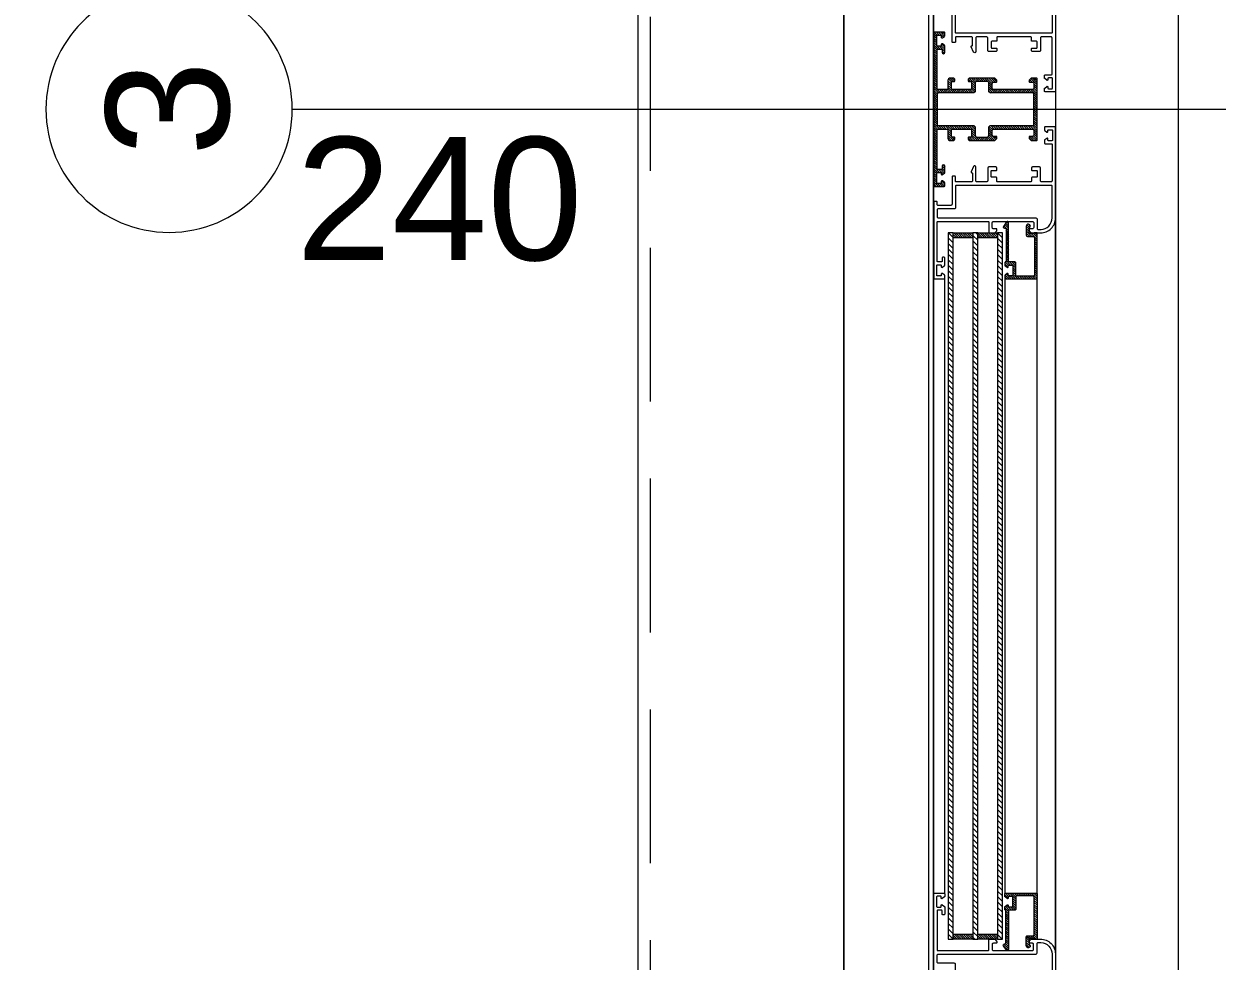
# Model space of a CAD drawing. Header units: centimetres. Extents: x 105417 to 110818, y -55119 to -48326.
# Drawn here: x 107377.8 to 107474.7, y -53051.6 to -52975.4 of the extents above; entities that cross this region are included whole.
import ezdxf

# ---------------------------------------------------------------- set-up
doc = ezdxf.new("R2010")
doc.units = ezdxf.units.CM
doc.header["$LTSCALE"] = 50
doc.header["$MEASUREMENT"] = 0
doc.linetypes.add('CACHE', pattern=[0.375, 0.25, -0.125])
doc.layers.get('0').update_dxf_attribs({"color": 8})
doc.layers.add('BORD', color=5, linetype='Continuous')
doc.layers.add('COTE 50ème', color=1, linetype='Continuous')
doc.layers.add('CONSOLE ISOL.', color=214, linetype='Continuous', lineweight=15)
doc.layers.add('WINDOWS', color=21, linetype='Continuous', lineweight=5)
doc.styles.add('GENERATED_STYLE_1', font='arial.ttf')
doc.styles.add('RS_TXT_50', font='arial.ttf', dxfattribs={"height": 12.5})
doc.dimstyles.new('RS_50CM_LINEAIRE', dxfattribs={"dimscale": 5, "dimtxt": 12.5, "dimasz": 1.5, "dimexe": 1, "dimexo": 2.5, "dimgap": 1, "dimtad": 1, "dimdec": 1, "dimrnd": 0.5, "dimdsep": 46, "dimtxsty": 'RS_TXT_50', "dimblk1": 'ARCHTICK', "dimblk2": 'ARCHTICK', "dimsah": 1, "dimcen": 2.5, "dimdle": 1, "dimclrt": 4, "dimadec": 0, "dimazin": 2, "dimtfac": 1, "dimtdec": 1, "dimtix": 1, "dimtmove": 2, "dimatfit": 3, "dimfxl": 1, "dimtolj": 1, "dimtzin": 0, "dimarcsym": 0})
pattern_1 = [(135, (60752.83462, -96744.83217), (-0.08838834765, -0.08838834765), [])]

# ---------------------------------------------------------------- blocks, each defined once
blk = doc.blocks.new('_ArchTick')
at = {"color": 0, "linetype": 'ByBlock', "const_width": 0.15}
blk.add_lwpolyline([(-0.5, -0.5), (0.5, 0.5)], dxfattribs=at)
blk = doc.blocks.new('*D1170')
at = {"layer": 'COTE 50ème', "color": 0, "lineweight": -2, "ltscale": 0.5, "transparency": 16777216}
for p, q in [((107317.131, -52897.251), (107317.131, -53067.362)), ((107442.778, -52902.251), (107312.131, -52902.251)), ((107448.351, -53062.362), (107312.131, -53062.362))]:
    blk.add_line(p, q, dxfattribs=at)
at = {"layer": 'Defpoints', "color": 0, "ltscale": 0.5, "transparency": 16777216}
for p in [(107455.278, -52902.251), (107317.131, -53062.362), (107460.851, -53062.362)]:
    blk.add_point(p, dxfattribs=at)
at = {"layer": 'COTE 50ème', "color": 0, "lineweight": -2, "ltscale": 0.5, "transparency": 16777216, "xscale": 7.5, "yscale": 7.5, "zscale": 7.5}
for p, rotation in [((107317.131, -52902.251), 90), ((107317.131, -53062.362), 270)]:
    blk.add_blockref('_ArchTick', p, dxfattribs=dict(at, rotation=rotation))
at = {"layer": 'COTE 50ème', "color": 4, "ltscale": 0.5, "transparency": 16777216, "insert": (107305.749, -52982.307), "char_height": 12.5, "attachment_point": 5, "rotation": 90, "style": 'RS_TXT_50'}
blk.add_mtext('\\A1;160', dxfattribs=at)
blk = doc.blocks.new('*D1179')
at = {"layer": 'COTE 50ème', "color": 0, "lineweight": -2, "ltscale": 0.5, "transparency": 16777216}
for p, q in [((107286.767, -53767.362), (107286.767, -52052.362)), ((107431.856, -52057.362), (107281.767, -52057.362)), ((107431.854, -53762.362), (107281.767, -53762.362))]:
    blk.add_line(p, q, dxfattribs=at)
at = {"layer": 'Defpoints', "color": 0, "ltscale": 0.5, "transparency": 16777216}
for p in [(107286.767, -52057.362), (107444.356, -52057.362), (107444.354, -53762.362)]:
    blk.add_point(p, dxfattribs=at)
at = {"layer": 'COTE 50ème', "color": 0, "lineweight": -2, "ltscale": 0.5, "transparency": 16777216, "xscale": 7.5, "yscale": 7.5, "zscale": 7.5}
for p, rotation in [((107286.767, -52057.362), 90), ((107286.767, -53762.362), 270)]:
    blk.add_blockref('_ArchTick', p, dxfattribs=dict(at, rotation=rotation))
at = {"layer": 'COTE 50ème', "color": 4, "ltscale": 0.5, "transparency": 16777216, "insert": (107275.385, -52909.862), "char_height": 12.5, "attachment_point": 5, "rotation": 90, "style": 'RS_TXT_50'}
blk.add_mtext('\\A1;1705', dxfattribs=at)
blk = doc.blocks.new('*D1180')
at = {"layer": 'COTE 50ème', "color": 0, "lineweight": -2, "ltscale": 0.5, "transparency": 16777216}
for p, q in [((107253.076, -52052.362), (107253.076, -54127.362)), ((107431.854, -52057.362), (107248.076, -52057.362)), ((108207.94, -54122.362), (107248.076, -54122.362))]:
    blk.add_line(p, q, dxfattribs=at)
at = {"layer": 'Defpoints', "color": 0, "ltscale": 0.5, "transparency": 16777216}
for p in [(107444.354, -52057.362), (107253.076, -54122.362), (108220.44, -54122.362)]:
    blk.add_point(p, dxfattribs=at)
at = {"layer": 'COTE 50ème', "color": 0, "lineweight": -2, "ltscale": 0.5, "transparency": 16777216, "xscale": 7.5, "yscale": 7.5, "zscale": 7.5}
for p, rotation in [((107253.076, -52057.362), 90), ((107253.076, -54122.362), 270)]:
    blk.add_blockref('_ArchTick', p, dxfattribs=dict(at, rotation=rotation))
at = {"layer": 'COTE 50ème', "color": 4, "ltscale": 0.5, "transparency": 16777216, "insert": (107241.694, -53089.862), "char_height": 12.5, "attachment_point": 5, "rotation": 90, "style": 'RS_TXT_50'}
blk.add_mtext('\\A1;2065', dxfattribs=at)

msp = doc.modelspace()

# ---------------------------------------------------------------- hatches: boundary and pattern name
at = {"layer": 'WINDOWS'}
h = msp.add_hatch(dxfattribs=at)
h.set_pattern_fill('ANSI31', color=256, angle=450)
h.set_pattern_definition(pattern_1)
h.paths.add_polyline_path([(107451.93, -52977.528, -0.414214), (107451.986, -52977.472), (107452.284, -52977.472, -0.414214), (107452.34, -52977.528), (107452.34, -52977.742, 1), (107452.546, -52977.742), (107452.546, -52977.21, 0.250765), (107452.521, -52977.164), (107452.353, -52977.052, 0.599022), (107452.266, -52977.098), (107452.266, -52977.173, -0.414214), (107452.21, -52977.229), (107451.948, -52977.229, -0.414214), (107451.892, -52977.173), (107451.892, -52976.389, -0.414214), (107451.948, -52976.333), (107452.21, -52976.333, -0.414214), (107452.266, -52976.389), (107452.266, -52976.501, 0.599022), (107452.353, -52976.547), (107452.521, -52976.435, 0.250765), (107452.546, -52976.389), (107452.546, -52976.146, 0.414214), (107452.49, -52976.09), (107451.706, -52976.09, 0.414214), (107451.65, -52976.146), (107451.65, -52982.362), (107451.65, -52988.578, 0.414214), (107451.706, -52988.634), (107452.49, -52988.634, 0.414214), (107452.546, -52988.578), (107452.546, -52988.336, 0.250765), (107452.521, -52988.289), (107452.353, -52988.177, 0.599022), (107452.266, -52988.224), (107452.266, -52988.336, -0.414214), (107452.21, -52988.392), (107451.948, -52988.392, -0.414214), (107451.892, -52988.336), (107451.892, -52987.552, -0.414214), (107451.948, -52987.496), (107452.21, -52987.496, -0.414214), (107452.266, -52987.552), (107452.266, -52987.626, 0.599022), (107452.353, -52987.673), (107452.521, -52987.561, 0.250765), (107452.546, -52987.514), (107452.546, -52986.982, 1), (107452.34, -52986.982), (107452.34, -52987.197, -0.414214), (107452.284, -52987.253), (107451.986, -52987.253, -0.414214), (107451.93, -52987.197), (107451.93, -52984.024, -0.414214), (107451.986, -52983.968), (107452.714, -52983.968, -0.414214), (107452.807, -52984.061), (107452.807, -52984.714, 0.414214), (107452.994, -52984.901), (107453.251, -52984.901, 0.198912), (107453.29, -52984.884), (107453.351, -52984.824, 0.198912), (107453.367, -52984.784), (107453.367, -52984.677, 0.414214), (107453.311, -52984.621), (107453.143, -52984.621, -0.414214), (107453.087, -52984.565), (107453.087, -52984.061, -0.414214), (107453.18, -52983.968), (107454.636, -52983.968, -0.414214), (107454.73, -52984.061), (107454.73, -52984.565, -0.414214), (107454.674, -52984.621), (107454.506, -52984.621, 0.414214), (107454.45, -52984.677), (107454.45, -52984.784, 0.198912), (107454.466, -52984.824), (107454.527, -52984.884, 0.198912), (107454.566, -52984.901), (107456.573, -52984.901, 0.198912), (107456.613, -52984.884), (107456.767, -52984.731, 0.198912), (107456.783, -52984.691), (107456.783, -52984.621, 0.414214), (107456.727, -52984.565), (107456.54, -52984.565, -0.340481), (107456.41, -52984.472), (107456.41, -52984.061, -0.414214), (107456.503, -52983.968), (107459.676, -52983.968, -0.414214), (107459.77, -52984.061), (107459.77, -52984.472, -0.414214), (107459.676, -52984.565), (107459.452, -52984.565, 0.414214), (107459.396, -52984.621), (107459.396, -52984.691, 0.198912), (107459.413, -52984.731), (107459.567, -52984.884, 0.198912), (107459.606, -52984.901), (107459.994, -52984.901, 0.414214), (107460.05, -52984.845), (107460.05, -52982.362), (107460.05, -52979.88, 0.414214), (107459.994, -52979.824), (107459.606, -52979.824, 0.198912), (107459.567, -52979.84), (107459.413, -52979.994, 0.198912), (107459.396, -52980.033), (107459.396, -52980.104, 0.414214), (107459.452, -52980.16), (107459.676, -52980.16, -0.414214), (107459.77, -52980.253), (107459.77, -52980.664, -0.414214), (107459.676, -52980.757), (107456.503, -52980.757, -0.414214), (107456.41, -52980.664), (107456.41, -52980.253, -0.340481), (107456.54, -52980.16), (107456.727, -52980.16, 0.414214), (107456.783, -52980.104), (107456.783, -52980.033, 0.198912), (107456.767, -52979.994), (107456.613, -52979.84, 0.198912), (107456.573, -52979.824), (107454.566, -52979.824, 0.198912), (107454.527, -52979.84), (107454.466, -52979.9, 0.198912), (107454.45, -52979.94), (107454.45, -52980.048, 0.414214), (107454.506, -52980.104), (107454.674, -52980.104, -0.414214), (107454.73, -52980.16), (107454.73, -52980.664, -0.414214), (107454.636, -52980.757), (107453.18, -52980.757, -0.414214), (107453.087, -52980.664), (107453.087, -52980.16, -0.414214), (107453.143, -52980.104), (107453.311, -52980.104, 0.414214), (107453.367, -52980.048), (107453.367, -52979.94, 0.198912), (107453.351, -52979.9), (107453.29, -52979.84, 0.198912), (107453.251, -52979.824), (107452.994, -52979.824, 0.414214), (107452.807, -52980.01), (107452.807, -52980.664, -0.414214), (107452.714, -52980.757), (107451.986, -52980.757, -0.414214), (107451.93, -52980.701)])
h.paths.add_polyline_path([(107451.986, -52981.037), (107454.916, -52981.037), (107455.01, -52980.944), (107455.01, -52980.197), (107455.103, -52980.104), (107456.036, -52980.104), (107456.13, -52980.197), (107456.13, -52980.944), (107456.223, -52981.037), (107459.714, -52981.037), (107459.77, -52981.093), (107459.77, -52982.362), (107459.77, -52983.632), (107459.714, -52983.688), (107456.223, -52983.688), (107456.13, -52983.781), (107456.13, -52984.528), (107456.036, -52984.621), (107455.103, -52984.621), (107455.01, -52984.528), (107455.01, -52983.781), (107454.916, -52983.688), (107451.986, -52983.688), (107451.93, -52983.632), (107451.93, -52982.362), (107451.93, -52981.093)], flags=16)
at = {"layer": 'WINDOWS', "transparency": 33554559}
h = msp.add_hatch(dxfattribs=at)
h.set_pattern_fill('ANSI31', color=256, angle=450)
h.set_pattern_definition(pattern_1)
h.paths.add_polyline_path([(107460.05, -52992.466), (107460.05, -52992.41), (107459.807, -52992.41), (107459.807, -52992.466), (107459.452, -52992.466, -0.414214), (107459.396, -52992.41), (107459.396, -52992.036, -0.247394), (107459.421, -52991.99, 1.657435), (107459.172, -52991.859), (107459.172, -52992.597, 0.414214), (107459.266, -52992.69), (107459.732, -52992.69, -0.414214), (107459.826, -52992.783), (107459.826, -52995.826, -0.414214), (107459.732, -52995.919), (107458.383, -52995.919, -0.414214), (107458.327, -52995.863), (107458.327, -52994.855, 0.414214), (107458.234, -52994.762), (107457.786, -52994.762, -0.414214), (107457.73, -52994.706), (107457.73, -52991.57, 0.737396), (107457.559, -52991.517), (107457.317, -52991.872, 0.603122), (107457.394, -52992.018), (107457.468, -52992.018, -0.414214), (107457.524, -52992.074), (107457.524, -52994.762), (107457.487, -52994.762, 0.414214), (107457.431, -52994.818), (107457.431, -52995.023, 0.250765), (107457.456, -52995.07), (107457.624, -52995.2, 0.599022), (107457.711, -52995.154), (107457.711, -52995.079, -0.414214), (107457.767, -52995.023), (107458.028, -52995.023, -0.414214), (107458.084, -52995.079), (107458.084, -52995.826, -0.414214), (107458.028, -52995.882), (107457.767, -52995.882, -0.414214), (107457.711, -52995.826), (107457.711, -52995.751, 0.599022), (107457.624, -52995.705), (107457.456, -52995.835, 0.250765), (107457.431, -52995.882), (107457.431, -52996.087, 0.414214), (107457.487, -52996.143), (107459.994, -52996.143, 0.414214), (107460.05, -52996.087)])
at = {"layer": 'WINDOWS'}
h = msp.add_hatch(dxfattribs=at)
h.set_pattern_fill('ANSI31', color=140, scale=2.5, angle=450)
h.set_pattern_definition([(135, (60752.63032, -96744.83217), (-0.2209708691, -0.2209708691), [])])
h.paths.add_polyline_path([(107452.831, -52992.4), (107452.831, -53049.786), (107453.231, -53049.786), (107453.231, -52992.4)])
h.paths.add_polyline_path([(107454.831, -52992.4), (107454.831, -53049.786), (107455.231, -53049.786), (107455.231, -52992.4)])
h.paths.add_polyline_path([(107456.831, -52992.4), (107456.831, -53049.781), (107457.231, -53049.781), (107457.231, -52992.4)])
at = {"layer": 'WINDOWS', "transparency": 33554559}
h = msp.add_hatch(dxfattribs=at)
h.set_pattern_fill('ANSI31', color=140, angle=450)
h.set_pattern_definition([(135, (60752.63462, -96761.83217), (-0.08838834765, -0.08838834765), [])])
h.paths.add_polyline_path([(107454.831, -53049.786), (107453.231, -53049.786), (107453.231, -53049.386), (107454.831, -53049.386)])
h.paths.add_polyline_path([(107456.831, -53049.786), (107455.231, -53049.786), (107455.231, -53049.386), (107456.831, -53049.386)])
h.paths.add_polyline_path([(107454.831, -52992.8), (107453.231, -52992.8), (107453.231, -52992.4), (107454.831, -52992.4)])
h.paths.add_polyline_path([(107456.831, -52992.8), (107455.231, -52992.8), (107455.231, -52992.4), (107456.831, -52992.4)])
h = msp.add_hatch(dxfattribs=at)
h.set_pattern_fill('ANSI31', color=256, angle=450)
h.set_pattern_definition([(135, (60752.83032, -96744.83229), (-0.08838834765, -0.08838834765), [])])
h.paths.add_polyline_path([(107459.821, -53049.408, -0.414214), (107459.728, -53049.501), (107459.261, -53049.501, 0.414214), (107459.168, -53049.594), (107459.168, -53050.332, 1.835735), (107459.392, -53050.187), (107459.392, -53049.725), (107459.803, -53049.725), (107460.045, -53049.781), (107460.045, -53046.104, 0.414214), (107459.989, -53046.048), (107457.483, -53046.048, 0.414214), (107457.427, -53046.104), (107457.427, -53046.309, 0.250765), (107457.452, -53046.356), (107457.62, -53046.486, 0.599022), (107457.707, -53046.44), (107457.707, -53046.309), (107458.08, -53046.309), (107458.08, -53047.168), (107457.707, -53047.168), (107457.707, -53047.037, 0.649779), (107457.613, -53046.996), (107457.445, -53047.126, 0.212283), (107457.427, -53047.168), (107457.427, -53047.373, 0.414214), (107457.483, -53047.429), (107457.52, -53047.429), (107457.52, -53050.173), (107457.389, -53050.173, 0.603122), (107457.312, -53050.319), (107457.555, -53050.674, 0.737396), (107457.725, -53050.621), (107457.725, -53047.429), (107458.229, -53047.429, 0.414214), (107458.323, -53047.336), (107458.323, -53046.272), (107459.728, -53046.272, -0.414214), (107459.821, -53046.365)])

# ---------------------------------------------------------------- linework, layer by layer
at = {"layer": 'BORD', "lineweight": 5, "ltscale": 0.5}
msp.add_lwpolyline([(109644.354, -52057.362), (107444.354, -52057.362), (107444.354, -52122.362), (107344.354, -52122.362), (107344.354, -52462.362), (107444.354, -52462.362), (107444.354, -53762.362), (107574.354, -53762.362), (107574.355, -53962.362), (108214.355, -53962.362), (108214.355, -54122.362), (108874.354, -54122.362), (108874.354, -53962.363), (109514.243, -53962.362), (109514.243, -53762.362), (109644.355, -53762.362), (109644.354, -52462.362), (109744.354, -52462.362), (109744.354, -52122.362), (109644.354, -52122.362)], close=True, dxfattribs=at)
at = {"layer": 'CONSOLE ISOL.', "lineweight": 5, "ltscale": 0.5}
msp.add_lwpolyline([(108544.354, -53272.362), (108544.354, -54122.362), (108214.355, -54122.362), (108214.355, -53962.362), (107574.355, -53962.362), (107574.354, -53762.362), (107444.354, -53762.362), (107444.354, -52462.362), (107344.354, -52462.362), (107344.355, -52122.362), (107444.354, -52122.362), (107444.356, -52057.362), (108396.855, -52057.362), (108396.855, -52552.362), (108314.354, -52552.362), (108314.354, -52797.362), (108279.354, -52797.362), (108279.354, -53272.362)], close=True, dxfattribs=at)
at = {"layer": 'WINDOWS', "color": 165, "linetype": 'CACHE'}
msp.add_line((107428.646, -53062.362), (107428.646, -52902.251), dxfattribs=at)
at = {"layer": 'WINDOWS', "color": 165}
msp.add_line((107399.55, -52982.362), (107495.55, -52982.362), dxfattribs=at)
at = {"layer": 'WINDOWS'}
for p, q in [((107461.534, -53050.884), (107461.542, -52991.231)), ((107451.65, -53046.082), (107451.65, -52996.082)), ((107452.542, -53046.104), (107452.546, -52996.082)), ((107457.431, -52996.087), (107457.427, -53046.104)), ((107460.045, -53046.104), (107460.05, -52996.087))]:
    msp.add_line(p, q, dxfattribs=at)
at = {"layer": 'WINDOWS', "color": 165}
for points in [[(107451.646, -52902.251), (107451.646, -53062.362), (107427.646, -53062.362), (107427.646, -52902.251)], [(107451.246, -53061.962), (107451.246, -52902.651), (107451.646, -52902.251), (107451.646, -53062.362)], [(107461.543, -52902.251), (107461.543, -53062.362), (107471.543, -53062.362), (107471.543, -52902.251)]]:
    msp.add_lwpolyline(points, close=True, dxfattribs=at)
at = {"layer": 'WINDOWS'}
for points in [[(107451.646, -53062.362), (107451.646, -52902.251), (107461.543, -52902.251), (107461.543, -53062.362)], [(107459.77, -52982.362), (107459.77, -52981.093), (107459.714, -52981.037), (107456.223, -52981.037), (107456.13, -52980.944), (107456.13, -52980.197), (107456.036, -52980.104), (107455.103, -52980.104), (107455.01, -52980.197), (107455.01, -52980.944), (107454.916, -52981.037), (107451.986, -52981.037), (107451.93, -52981.093), (107451.93, -52982.362), (107451.93, -52983.632), (107451.986, -52983.688), (107454.916, -52983.688), (107455.01, -52983.781), (107455.01, -52984.528), (107455.103, -52984.621), (107456.036, -52984.621), (107456.13, -52984.528), (107456.13, -52983.781), (107456.223, -52983.688), (107459.714, -52983.688), (107459.77, -52983.632)]]:
    msp.add_lwpolyline(points, close=True, dxfattribs=at)
at = {"layer": 'WINDOWS', "color": 165}
msp.add_lwpolyline([(107389.55, -52972.362, 1), (107389.55, -52992.362, 1)], format="xyb", close=True, dxfattribs=at)
at = {"layer": 'WINDOWS'}
for points in [[(107460.05, -52972.693, -0.414214), (107460.143, -52972.6), (107460.367, -52972.6), (107460.367, -52972.6, -0.414214), (107461.263, -52973.533), (107461.263, -52976.128, -0.414214), (107461.207, -52976.184), (107453.479, -52976.184, -0.414214), (107453.423, -52976.128), (107453.423, -52974.373, 0.414214), (107453.33, -52974.28), (107452.023, -52974.28, -0.414214), (107451.93, -52974.186), (107451.93, -52973.626, -0.414214), (107452.023, -52973.533), (107459.956, -52973.533, 0.414214), (107460.05, -52973.44)], [(107460.05, -52982.362), (107460.05, -52979.88, 0.414214), (107459.994, -52979.824), (107459.606, -52979.824, 0.198912), (107459.567, -52979.84), (107459.413, -52979.994, 0.198912), (107459.396, -52980.033), (107459.396, -52980.104, 0.414214), (107459.452, -52980.16), (107459.676, -52980.16, -0.414214), (107459.77, -52980.253), (107459.77, -52980.664, -0.414214), (107459.676, -52980.757), (107456.503, -52980.757, -0.414214), (107456.41, -52980.664), (107456.41, -52980.253, -0.340481), (107456.54, -52980.16), (107456.727, -52980.16, 0.414214), (107456.783, -52980.104), (107456.783, -52980.033, 0.198912), (107456.767, -52979.994), (107456.613, -52979.84, 0.198912), (107456.573, -52979.824), (107454.566, -52979.824, 0.198912), (107454.527, -52979.84), (107454.466, -52979.9, 0.198912), (107454.45, -52979.94), (107454.45, -52980.048, 0.414214), (107454.506, -52980.104), (107454.674, -52980.104, -0.414214), (107454.73, -52980.16), (107454.73, -52980.664, -0.414214), (107454.636, -52980.757), (107453.18, -52980.757, -0.414214), (107453.087, -52980.664), (107453.087, -52980.16, -0.414214), (107453.143, -52980.104), (107453.311, -52980.104, 0.414214), (107453.367, -52980.048), (107453.367, -52979.94, 0.198912), (107453.351, -52979.9), (107453.29, -52979.84, 0.198912), (107453.251, -52979.824), (107452.994, -52979.824, 0.414214), (107452.807, -52980.01), (107452.807, -52980.664, -0.414214), (107452.714, -52980.757), (107451.986, -52980.757, -0.414214), (107451.93, -52980.701), (107451.93, -52977.528, -0.414214), (107451.986, -52977.472), (107452.284, -52977.472, -0.414214), (107452.34, -52977.528), (107452.34, -52977.742, 1), (107452.546, -52977.742), (107452.546, -52977.21, 0.250765), (107452.521, -52977.164), (107452.353, -52977.052, 0.599022), (107452.266, -52977.098), (107452.266, -52977.173, -0.414214), (107452.21, -52977.229), (107451.948, -52977.229, -0.414214), (107451.892, -52977.173), (107451.892, -52976.389, -0.414214), (107451.948, -52976.333), (107452.21, -52976.333, -0.414214), (107452.266, -52976.389), (107452.266, -52976.501, 0.599022), (107452.353, -52976.547), (107452.521, -52976.435, 0.250765), (107452.546, -52976.389), (107452.546, -52976.146, 0.414214), (107452.49, -52976.09), (107451.706, -52976.09, 0.414214), (107451.65, -52976.146), (107451.65, -52982.362), (107451.65, -52988.578, 0.414214), (107451.706, -52988.634), (107452.49, -52988.634, 0.414214), (107452.546, -52988.578), (107452.546, -52988.336, 0.250765), (107452.521, -52988.289), (107452.353, -52988.177, 0.599022), (107452.266, -52988.224), (107452.266, -52988.336, -0.414214), (107452.21, -52988.392), (107451.948, -52988.392, -0.414214), (107451.892, -52988.336), (107451.892, -52987.552, -0.414214), (107451.948, -52987.496), (107452.21, -52987.496, -0.414214), (107452.266, -52987.552), (107452.266, -52987.626, 0.599022), (107452.353, -52987.673), (107452.521, -52987.561, 0.250765), (107452.546, -52987.514), (107452.546, -52986.982, 1), (107452.34, -52986.982), (107452.34, -52987.197, -0.414214), (107452.284, -52987.253), (107451.986, -52987.253, -0.414214), (107451.93, -52987.197), (107451.93, -52984.024, -0.414214), (107451.986, -52983.968), (107452.714, -52983.968, -0.414214), (107452.807, -52984.061), (107452.807, -52984.714, 0.414214), (107452.994, -52984.901), (107453.251, -52984.901, 0.198912), (107453.29, -52984.884), (107453.351, -52984.824, 0.198912), (107453.367, -52984.784), (107453.367, -52984.677, 0.414214), (107453.311, -52984.621), (107453.143, -52984.621, -0.414214), (107453.087, -52984.565), (107453.087, -52984.061, -0.414214), (107453.18, -52983.968), (107454.636, -52983.968, -0.414214), (107454.73, -52984.061), (107454.73, -52984.565, -0.414214), (107454.674, -52984.621), (107454.506, -52984.621, 0.414214), (107454.45, -52984.677), (107454.45, -52984.784, 0.198912), (107454.466, -52984.824), (107454.527, -52984.884, 0.198912), (107454.566, -52984.901), (107456.573, -52984.901, 0.198912), (107456.613, -52984.884), (107456.767, -52984.731, 0.198912), (107456.783, -52984.691), (107456.783, -52984.621, 0.414214), (107456.727, -52984.565), (107456.54, -52984.565, -0.340481), (107456.41, -52984.472), (107456.41, -52984.061, -0.414214), (107456.503, -52983.968), (107459.676, -52983.968, -0.414214), (107459.77, -52984.061), (107459.77, -52984.472, -0.414214), (107459.676, -52984.565), (107459.452, -52984.565, 0.414214), (107459.396, -52984.621), (107459.396, -52984.691, 0.198912), (107459.413, -52984.731), (107459.567, -52984.884, 0.198912), (107459.606, -52984.901), (107459.994, -52984.901, 0.414214), (107460.05, -52984.845)], [(107461.543, -52983.837, 0.414214), (107461.487, -52983.781), (107460.703, -52983.781, 0.414214), (107460.647, -52983.837), (107460.647, -52984.042, 0.250765), (107460.672, -52984.089), (107460.84, -52984.219, 0.599022), (107460.927, -52984.173), (107460.927, -52984.08, -0.414214), (107460.983, -52984.024), (107461.244, -52984.024, -0.414214), (107461.3, -52984.08), (107461.3, -52984.864, -0.414214), (107461.244, -52984.92), (107460.983, -52984.92, -0.414214), (107460.927, -52984.864), (107460.927, -52984.77, 0.599022), (107460.84, -52984.724), (107460.672, -52984.854, 0.250765), (107460.647, -52984.901), (107460.647, -52985.106, 0.414214), (107460.703, -52985.162), (107461.207, -52985.162, -0.414214), (107461.263, -52985.218), (107461.263, -52988.168, -0.414214), (107461.17, -52988.261), (107460.423, -52988.261, -0.414214), (107460.33, -52988.168), (107460.33, -52987.141, 0.414214), (107460.236, -52987.048), (107459.676, -52987.048, 0.414214), (107459.583, -52987.141), (107459.583, -52987.272, 0.414214), (107459.639, -52987.328), (107459.994, -52987.328, -0.414214), (107460.05, -52987.384), (107460.05, -52987.832, -0.414214), (107459.994, -52987.888), (107459.639, -52987.888, 0.414214), (107459.583, -52987.944), (107459.583, -52988.205, -0.414214), (107459.527, -52988.261), (107456.839, -52988.261, -0.414214), (107456.783, -52988.205), (107456.783, -52987.944, 0.414214), (107456.727, -52987.888), (107456.372, -52987.888, -0.414214), (107456.316, -52987.832), (107456.316, -52987.384, -0.414214), (107456.372, -52987.328), (107456.727, -52987.328, 0.414214), (107456.783, -52987.272), (107456.783, -52987.141, 0.414214), (107456.69, -52987.048), (107456.13, -52987.048, 0.414214), (107456.036, -52987.141), (107456.036, -52988.168, -0.414214), (107455.943, -52988.261), (107455.159, -52988.261, -0.414214), (107455.066, -52988.168), (107455.066, -52987.048, 0.809546), (107454.887, -52987.01), (107454.697, -52987.435, 0.543142), (107454.748, -52987.514, -0.414214), (107454.804, -52987.57), (107454.804, -52988.168, -0.414214), (107454.711, -52988.261), (107453.479, -52988.261, -0.414214), (107453.423, -52988.205), (107453.423, -52987.85, 0.414214), (107453.367, -52987.794), (107453.199, -52987.794, 0.414214), (107453.143, -52987.85), (107453.143, -52990.072, -0.414214), (107453.05, -52990.165), (107451.986, -52990.165, -0.414214), (107451.93, -52990.109), (107451.93, -52989.904, 0.414214), (107451.874, -52989.848), (107451.706, -52989.848, 0.414214), (107451.65, -52989.904), (107451.65, -52996.082, 0.414214), (107451.706, -52996.138), (107452.49, -52996.138, 0.414214), (107452.546, -52996.082), (107452.546, -52995.877, 0.250765), (107452.521, -52995.83), (107452.353, -52995.7, 0.599022), (107452.266, -52995.746), (107452.266, -52995.84, -0.414214), (107452.21, -52995.896), (107451.948, -52995.896, -0.414214), (107451.892, -52995.84), (107451.892, -52995.056, -0.414214), (107451.948, -52995), (107452.21, -52995, -0.414214), (107452.266, -52995.056), (107452.266, -52995.149, 0.599022), (107452.353, -52995.195), (107452.521, -52995.065, 0.250765), (107452.546, -52995.018), (107452.546, -52994.44, 0.414214), (107452.49, -52994.384), (107452.396, -52994.384, 0.414214), (107452.34, -52994.44), (107452.34, -52994.701, -0.414214), (107452.284, -52994.757), (107451.986, -52994.757, -0.414214), (107451.93, -52994.701), (107451.93, -52991.528, -0.414214), (107451.986, -52991.472), (107456.074, -52991.472, -0.414214), (107456.13, -52991.528), (107456.13, -52992.349, 0.414214), (107456.186, -52992.405), (107456.573, -52992.405, 0.198912), (107456.613, -52992.388), (107456.767, -52992.235, 0.198912), (107456.783, -52992.195), (107456.783, -52992.125, 0.414214), (107456.727, -52992.069), (107456.503, -52992.069, -0.414214), (107456.41, -52991.976), (107456.41, -52991.565, -0.414214), (107456.503, -52991.472), (107459.676, -52991.472, -0.414214), (107459.77, -52991.565), (107459.77, -52991.976, -0.414214), (107459.676, -52992.069), (107459.452, -52992.069, 0.414214), (107459.396, -52992.125), (107459.396, -52992.195, 0.198912), (107459.413, -52992.235), (107459.567, -52992.388, 0.198912), (107459.606, -52992.405), (107460.33, -52992.405, 0.414214), (107461.543, -52991.192)], [(107460.05, -52992.032, 0.414214), (107460.143, -52992.125), (107460.367, -52992.125), (107460.367, -52992.125, 0.414214), (107461.263, -52991.192), (107461.263, -52988.597, 0.414214), (107461.207, -52988.541), (107453.479, -52988.541, 0.414214), (107453.423, -52988.597), (107453.423, -52990.352, -0.414214), (107453.33, -52990.445), (107452.023, -52990.445, 0.414214), (107451.93, -52990.538), (107451.93, -52991.098, 0.414214), (107452.023, -52991.192), (107459.956, -52991.192, -0.414214), (107460.05, -52991.285)], [(107459.807, -52992.466), (107459.452, -52992.466, -0.414214), (107459.396, -52992.41), (107459.396, -52992.036, -0.247394), (107459.421, -52991.99, 1.657435), (107459.172, -52991.859), (107459.172, -52992.597, 0.414214), (107459.266, -52992.69), (107459.732, -52992.69, -0.414214), (107459.826, -52992.783), (107459.826, -52995.826, -0.414214), (107459.732, -52995.919), (107458.383, -52995.919, -0.414214), (107458.327, -52995.863), (107458.327, -52994.855, 0.414214), (107458.234, -52994.762), (107457.786, -52994.762, -0.414214), (107457.73, -52994.706), (107457.73, -52991.57, 0.737396), (107457.559, -52991.517), (107457.317, -52991.872, 0.603122), (107457.394, -52992.018), (107457.468, -52992.018, -0.414214), (107457.524, -52992.074), (107457.524, -52994.762), (107457.487, -52994.762, 0.414214), (107457.431, -52994.818), (107457.431, -52995.023, 0.250765), (107457.456, -52995.07), (107457.624, -52995.2, 0.599022), (107457.711, -52995.154), (107457.711, -52995.079, -0.414214), (107457.767, -52995.023), (107458.028, -52995.023, -0.414214), (107458.084, -52995.079), (107458.084, -52995.826, -0.414214), (107458.028, -52995.882), (107457.767, -52995.882, -0.414214), (107457.711, -52995.826), (107457.711, -52995.751, 0.599022), (107457.624, -52995.705), (107457.456, -52995.835, 0.250765), (107457.431, -52995.882), (107457.431, -52996.087, 0.414214), (107457.487, -52996.143), (107459.994, -52996.143, 0.414214), (107460.05, -52996.087), (107460.05, -52992.466), (107460.05, -52992.41), (107459.807, -52992.41)], [(107459.803, -53049.725), (107459.448, -53049.725, 0.414214), (107459.392, -53049.781), (107459.392, -53050.155, 0.247394), (107459.416, -53050.201, -1.657435), (107459.168, -53050.332), (107459.168, -53049.594, -0.414214), (107459.261, -53049.501), (107459.728, -53049.501, 0.414214), (107459.821, -53049.408), (107459.821, -53046.365, 0.414214), (107459.728, -53046.272), (107458.379, -53046.272, 0.414214), (107458.323, -53046.328), (107458.323, -53047.336, -0.414214), (107458.229, -53047.429), (107457.781, -53047.429, 0.414214), (107457.725, -53047.485), (107457.725, -53050.621, -0.737396), (107457.555, -53050.674), (107457.312, -53050.319, -0.603122), (107457.389, -53050.173), (107457.464, -53050.173, 0.414214), (107457.52, -53050.117), (107457.52, -53047.429), (107457.483, -53047.429, -0.414214), (107457.427, -53047.373), (107457.427, -53047.168, -0.250765), (107457.452, -53047.121), (107457.62, -53046.991, -0.599022), (107457.707, -53047.037), (107457.707, -53047.112, 0.414214), (107457.763, -53047.168), (107458.024, -53047.168, 0.414214), (107458.08, -53047.112), (107458.08, -53046.365, 0.414214), (107458.024, -53046.309), (107457.763, -53046.309, 0.414214), (107457.707, -53046.365), (107457.707, -53046.44, -0.599022), (107457.62, -53046.486), (107457.452, -53046.356, -0.250765), (107457.427, -53046.309), (107457.427, -53046.104, -0.414214), (107457.483, -53046.048), (107459.989, -53046.048, -0.414214), (107460.045, -53046.104), (107460.045, -53049.725), (107460.045, -53049.781), (107459.803, -53049.781)], [(107460.045, -53050.154, -0.414214), (107460.139, -53050.061), (107460.363, -53050.061), (107460.363, -53050.061, -0.414214), (107461.259, -53050.994), (107461.259, -53053.589, -0.414214), (107461.203, -53053.645), (107453.475, -53053.645, -0.414214), (107453.419, -53053.589), (107453.419, -53051.834, 0.414214), (107453.325, -53051.741), (107452.019, -53051.741, -0.414214), (107451.926, -53051.648), (107451.926, -53051.088, -0.414214), (107452.019, -53050.994), (107459.952, -53050.994, 0.414214), (107460.045, -53050.901)]]:
    msp.add_lwpolyline(points, format="xyb", close=True, dxfattribs=at)
for points in [[(107461.543, -52973.533), (107461.543, -52980.888, -0.414214), (107461.487, -52980.944), (107460.703, -52980.944, -0.414214), (107460.647, -52980.888), (107460.647, -52980.682, -0.250765), (107460.672, -52980.636), (107460.84, -52980.505, -0.599022), (107460.927, -52980.552), (107460.927, -52980.645, 0.414214), (107460.983, -52980.701), (107461.244, -52980.701, 0.414214), (107461.3, -52980.645), (107461.3, -52979.861, 0.414214), (107461.244, -52979.805), (107460.983, -52979.805, 0.414214), (107460.927, -52979.861), (107460.927, -52979.954, -0.599022), (107460.84, -52980.001), (107460.672, -52979.87, -0.250765), (107460.647, -52979.824), (107460.647, -52979.618, -0.414214), (107460.703, -52979.562), (107461.207, -52979.562, 0.414214), (107461.263, -52979.506), (107461.263, -52976.557, 0.414214), (107461.17, -52976.464), (107460.423, -52976.464, 0.414214), (107460.33, -52976.557), (107460.33, -52977.584, -0.414214), (107460.236, -52977.677), (107459.676, -52977.677, -0.414214), (107459.583, -52977.584), (107459.583, -52977.453, -0.414214), (107459.639, -52977.397), (107459.994, -52977.397, 0.414214), (107460.05, -52977.341), (107460.05, -52976.893, 0.414214), (107459.994, -52976.837), (107459.639, -52976.837, -0.414214), (107459.583, -52976.781), (107459.583, -52976.52, 0.414214), (107459.527, -52976.464), (107456.839, -52976.464, 0.414214), (107456.783, -52976.52), (107456.783, -52976.781, -0.414214), (107456.727, -52976.837), (107456.372, -52976.837, 0.414214), (107456.316, -52976.893), (107456.316, -52977.341, 0.414214), (107456.372, -52977.397), (107456.727, -52977.397, -0.414214), (107456.783, -52977.453), (107456.783, -52977.584, -0.414214), (107456.69, -52977.677), (107456.13, -52977.677, -0.414214), (107456.036, -52977.584), (107456.036, -52976.557, 0.414214), (107455.943, -52976.464), (107455.159, -52976.464, 0.414214), (107455.066, -52976.557), (107455.066, -52977.677, -0.809546), (107454.887, -52977.715), (107454.697, -52977.289, -0.543142), (107454.748, -52977.21, 0.414214), (107454.804, -52977.154), (107454.804, -52976.557, 0.414214), (107454.711, -52976.464), (107453.479, -52976.464, 0.414214), (107453.423, -52976.52), (107453.423, -52976.874, -0.414214), (107453.367, -52976.93), (107453.199, -52976.93, -0.414214), (107453.143, -52976.874), (107453.143, -52974.653, 0.414214)], [(107451.646, -53052.282), (107451.646, -53046.104, -0.414214), (107451.702, -53046.048), (107452.486, -53046.048, -0.414214), (107452.542, -53046.104), (107452.542, -53046.309, -0.250765), (107452.517, -53046.356), (107452.349, -53046.486, -0.599022), (107452.262, -53046.44), (107452.262, -53046.346, 0.414214), (107452.206, -53046.29), (107451.944, -53046.29, 0.414214), (107451.888, -53046.346), (107451.888, -53047.13, 0.414214), (107451.944, -53047.186), (107452.206, -53047.186, 0.414214), (107452.262, -53047.13), (107452.262, -53047.037, -0.599022), (107452.349, -53046.99), (107452.517, -53047.121, -0.250765), (107452.542, -53047.168), (107452.542, -53047.746, -0.414214), (107452.486, -53047.802), (107452.392, -53047.802, -0.414214), (107452.336, -53047.746), (107452.336, -53047.485, 0.414214), (107452.28, -53047.429), (107451.982, -53047.429, 0.414214), (107451.926, -53047.485), (107451.926, -53050.658, 0.414214), (107451.982, -53050.714), (107456.069, -53050.714, 0.414214), (107456.125, -53050.658), (107456.125, -53049.837, -0.414214), (107456.181, -53049.781), (107456.569, -53049.781, -0.198912), (107456.609, -53049.797), (107456.762, -53049.951, -0.198912), (107456.779, -53049.991), (107456.779, -53050.061, -0.414214), (107456.723, -53050.117), (107456.499, -53050.117, 0.414214), (107456.405, -53050.21), (107456.405, -53050.621, 0.414214), (107456.499, -53050.714), (107459.672, -53050.714, 0.414214), (107459.765, -53050.621), (107459.765, -53050.21, 0.414214), (107459.672, -53050.117), (107459.448, -53050.117, -0.414214), (107459.392, -53050.061), (107459.392, -53049.991, -0.198912), (107459.409, -53049.951), (107459.562, -53049.797, -0.198912), (107459.602, -53049.781), (107460.325, -53049.781, -0.414214), (107461.539, -53050.994), (107461.539, -53058.349, -0.414214)]]:
    msp.add_lwpolyline(points, format="xyb", dxfattribs=at)
at = {"layer": 'WINDOWS', "color": 140}
for points in [[(107452.831, -52992.4), (107452.831, -53049.786), (107453.231, -53049.786), (107453.231, -52992.4)], [(107454.831, -52992.8), (107453.231, -52992.8), (107453.231, -52992.4), (107454.831, -52992.4)], [(107454.831, -52992.4), (107454.831, -53049.786), (107455.231, -53049.786), (107455.231, -52992.4)], [(107456.831, -52992.8), (107455.231, -52992.8), (107455.231, -52992.4), (107456.831, -52992.4)], [(107456.831, -52992.4), (107456.831, -53049.781), (107457.231, -53049.781), (107457.231, -52992.4)], [(107454.831, -53049.786), (107453.231, -53049.786), (107453.231, -53049.386), (107454.831, -53049.386)], [(107456.831, -53049.786), (107455.231, -53049.786), (107455.231, -53049.386), (107456.831, -53049.386)]]:
    msp.add_lwpolyline(points, close=True, dxfattribs=at)

# ---------------------------------------------------------------- texts
at = {"layer": 'WINDOWS', "color": 165, "insert": (107394.55, -52986.176), "char_height": 10, "attachment_point": 7, "rotation": 90, "style": 'GENERATED_STYLE_1'}
msp.add_mtext('\\A1;\\pt0;3', dxfattribs=at)
at = {"layer": 'WINDOWS', "color": 165, "insert": (107399.849, -52997.536), "char_height": 10, "attachment_point": 7, "style": 'GENERATED_STYLE_1'}
msp.add_mtext('\\A1;\\pt0;240{\\H0.66x;\\S^  ;}', dxfattribs=at)

# ---------------------------------------------------------------- dimensions: what is measured, and where the dimension line sits
at = {"layer": 'COTE 50ème', "ltscale": 0.5}
for base, p1, p2, picture, middle in [((107253.076, -54122.362), (107444.354, -52057.362), (108220.44, -54122.362), '*D1180', (107241.694, -53089.862)), ((107286.767, -52057.362), (107444.354, -53762.362), (107444.356, -52057.362), '*D1179', (107275.385, -52909.862)), ((107317.131, -53062.362), (107455.278, -52902.251), (107460.851, -53062.362), '*D1170', (107305.749, -52982.307))]:
    dim = msp.add_linear_dim(base=base, p1=p1, p2=p2, angle=90, dimstyle='RS_50CM_LINEAIRE', dxfattribs=at)
    dim.commit()
    dim.dimension.update_dxf_attribs({"geometry": picture, "text_midpoint": middle})

doc.saveas('drawing.dxf')
